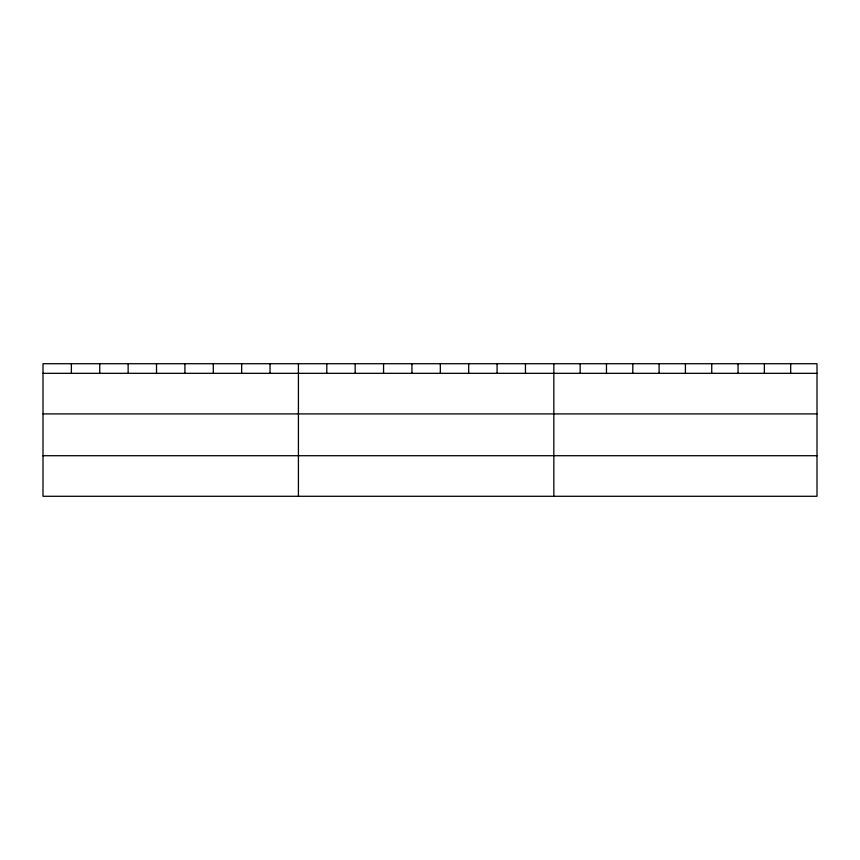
<?xml version="1.0" encoding="UTF-8"?>
<svg xmlns="http://www.w3.org/2000/svg" width="860" height="860" viewBox="0 0 860 860"><rect width="100%" height="100%" fill="white"/><g stroke="black" fill="none" stroke-linecap="round" stroke-linejoin="round"><path stroke-width="1.29" d="M817 373.326L817 496.284L43 496.284L43 363.715L817 363.715L817 373.326L43 373.326M43 413.907L817 413.907M43 455.714L817 455.714M790.684 363.715L790.684 373.326M764.368 363.715L764.368 373.326M738.052 363.715L738.052 373.326M711.736 363.715L711.736 373.326M685.42 363.715L685.42 373.326M659.104 363.715L659.104 373.326M632.788 363.715L632.788 373.326M606.472 363.715L606.472 373.326M580.156 363.715L580.156 373.326M553.84 363.715L553.84 496.284M525.46 363.715L525.46 373.326M497.08 363.715L497.08 373.326M468.7 363.715L468.7 373.326M440.32 363.715L440.32 373.326M411.94 363.715L411.94 373.326M383.56 363.715L383.56 373.326M355.18 363.715L355.18 373.326M326.8 363.715L326.8 373.326M298.42 363.715L298.42 496.284M270.04 363.715L270.04 373.326M241.66 363.715L241.66 373.326M213.28 363.715L213.28 373.326M184.9 363.715L184.9 373.326M156.52 363.715L156.52 373.326M128.14 363.715L128.14 373.326M99.76 363.715L99.76 373.326M71.38 363.715L71.38 373.326"/></g></svg>
